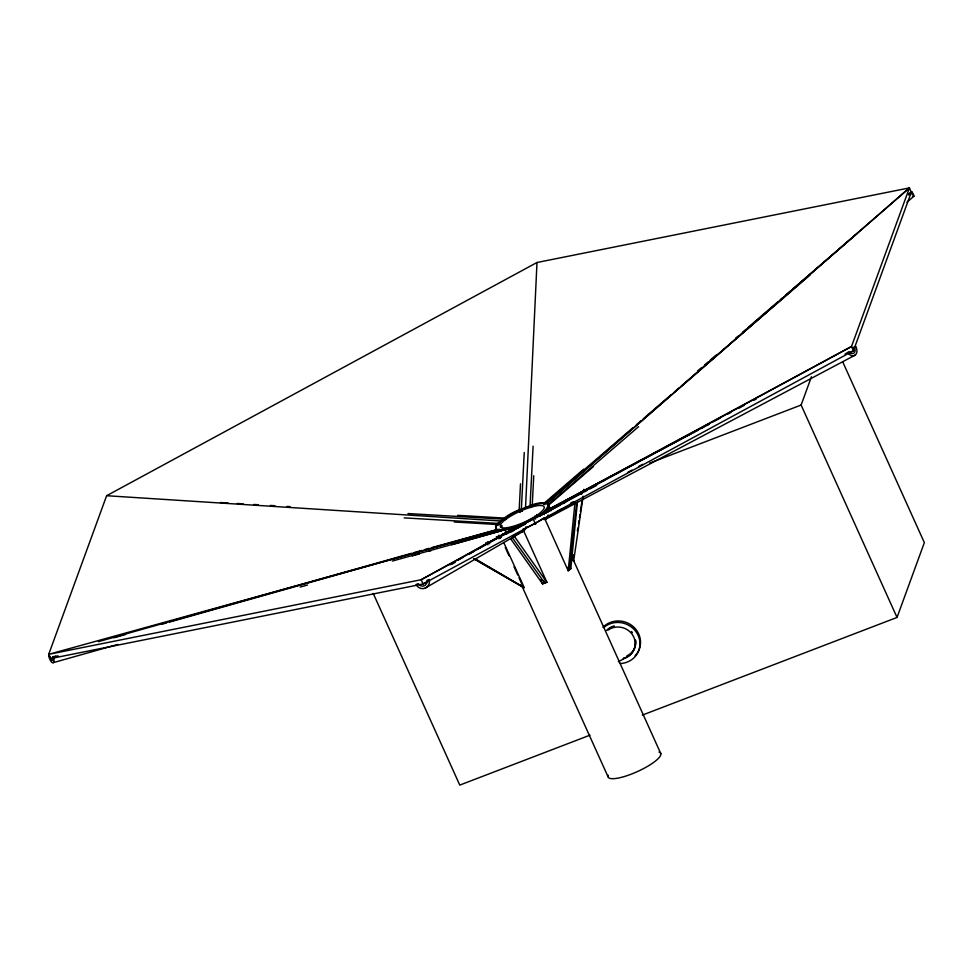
<?xml version="1.0" encoding="UTF-8"?>
<svg xmlns="http://www.w3.org/2000/svg" width="973" height="973" viewBox="0 0 973 973"><rect width="100%" height="100%" fill="white"/><g stroke="black" fill="none" stroke-linecap="round" stroke-linejoin="round"><path stroke-width="1.46" d="M543.238 512.601A29.604 5.424 -37.9 0 0 546.704 503.54L909.414 187.898L851.497 346.51L421.151 579.726L48.711 654.33L497.884 530.005A28.837 7.042 -24.3 0 1 501.168 520.993A29.604 13.537 -19.9 0 1 525.529 507.76L536.987 262.503L909.414 187.898L911.336 192.155L853.418 350.767L423.06 583.97L50.632 658.575L48.711 654.33L106.629 495.719L536.987 262.503M520.275 512.455A7.212 6.252 2.6 0 1 519.12 511.093L520.506 483.776M522.44 511.384A4.804 4.16 2.6 0 1 521.309 510.253L524.24 452.579M530.188 507.626A4.804 4.16 2.6 0 0 530.005 506.921L533.095 446.206M532.389 506.605A7.212 6.252 2.6 0 0 532.195 506.082L533.739 475.724M577.415 502.117L570.798 568.719L568.208 570.798L574.97 502.725L576.734 502.713L569.509 569.764L568.268 567.004M581.684 494.248L582.122 491.243M572.829 560.655L573.669 560.886L583.131 496.194M573.061 559.171L573.742 554.719M577.403 530.942L577.865 527.974M578.546 523.523L579.008 520.555M579.458 517.575L579.92 514.608M580.382 511.64L581.976 501.241M583.35 492.326L583.812 489.358M642.326 715.106L897.033 617.441L801.12 405.036L811.433 376.806M897.033 617.441L924.35 542.63L842.764 361.944M550.256 508.77L549.879 509.572L553.321 506.617M510.545 538.653L542.654 583.97L546.923 582.341L523.401 530.309L513.939 535.795L512.272 537.643L544.783 583.155L543.542 580.407M523.401 530.309L521.735 532.158L425.031 588.203A7.212 7.018 61.2 0 1 416.067 584.505L418.256 583.666A4.804 4.683 61.2 0 0 426.94 580.334L429.142 579.494A7.212 7.018 61.2 0 1 425.031 588.203M909.414 187.898L546.644 503.576A29.604 11.968 -34.6 0 0 525.566 507.736M543.871 504.306A7.212 1.557 48.9 0 1 543.481 503.819L583.727 469.132M697.568 371.017L701.022 368.037M704.464 365.07L707.918 362.09M710.217 360.107L715.97 355.157M735.515 338.312L737.814 336.33M742.411 332.365L745.865 329.385M748.164 327.402L778.059 301.642M780.358 299.66L782.657 297.677M786.111 294.697L790.708 290.732M793.007 288.75L857.395 233.252M543.481 503.819L544.345 504.05L632.888 427.731M636.33 424.763L640.939 420.798M643.238 418.816L670.835 395.026M674.277 392.058L678.874 388.093M681.185 386.111L809.962 275.104M548.346 505.863A4.804 1.046 48.9 0 0 547.75 504.963L638.592 426.661M908.806 193.761L911.105 191.778L911.969 192.009A7.212 1.557 48.9 0 1 912.419 196.023M551.107 510.691L548.614 505.169A28.837 7.006 -24.3 0 0 507.347 516.736A28.837 7.006 -24.3 0 0 510.849 528.461A28.837 7.006 -24.3 0 0 548.65 505.121L593.457 466.529M908.514 194.977L911.969 192.009M906.97 202.226L913.866 196.278M454.257 521.978L498.103 524.556L499.441 523.486A4.804 2.87 -86.3 0 0 499.721 524.143M407.955 513.549L504.719 519.241L506.057 518.171A7.212 4.306 -86.3 0 1 506.167 518.767M581.854 493.25L538.896 516.383L560.375 504.987M546.242 513.063A4.804 3.381 61.6 0 0 545.525 511.068L709.293 423.887M844.978 354.123L848.991 351.618A4.804 3.381 61.6 0 0 853.978 353.041A4.804 3.381 61.6 0 0 854.282 347.385L855.62 346.315A7.212 5.072 61.6 0 1 855.303 355.036L546.546 518.718L544.783 518.731L568.208 570.798M450.037 564.814L455.267 561.786M457.882 560.278L463.112 557.249M468.329 554.221L474.873 550.426M477.475 548.918L494.466 539.066M497.081 537.558L514.96 527.621A4.804 4.683 61.2 0 0 516.006 528.984M452.238 563.975L454.853 562.467M469.217 554.136L474.447 551.107M477.062 549.587L514.96 527.621M498.821 538.689L501.436 537.169M509.268 532.62L525.846 523.45L518.001 527.998M511.47 531.781L514.085 530.273M849.417 352.919L853.418 350.767L851.497 346.51L518.986 525.761L421.151 579.726L423.06 583.97L427.025 581.793M618.293 661.762L626.223 657.456M570.616 503.163L573.292 501.703M627.974 472.246L631.976 470.093M638.653 466.505L642.654 464.328M713.318 421.747L720.032 418.183M728.084 413.914L730.772 412.491M738.823 408.222L744.199 405.376M753.589 400.402L756.276 398.979M852.932 347.738L855.62 346.315M545.525 511.068L698.553 429.932M701.241 428.509L703.929 427.086M706.617 425.663L709.293 424.24M584.542 491.827L587.218 490.392M589.906 488.969L596.619 485.418M563.063 503.564L565.751 502.141M557.882 511.08L561.81 508.988M571.005 504.123L574.946 502.032M544.783 518.731L574.97 502.725M519.12 511.093L521.309 510.253M530.005 506.921L532.195 506.082M600.183 482.085L604.428 480.455M649.709 463.087L801.12 405.036M589.966 735.174L459.779 785.102L373.218 593.384M98.395 641.681L411.494 553.309M414.413 552.482L421.735 550.426M424.654 549.599L429.044 548.358M431.976 547.531L497.215 529.592A4.804 1.557 74.6 0 0 497.872 531.611M113.89 637.789L125.59 634.481M162.163 624.155L166.553 622.915M169.484 622.088L497.215 529.592M58.161 655.851L53.77 657.091A7.212 2.335 74.6 0 1 52.566 662.832A7.212 2.335 74.6 0 1 48.65 655.729L49.514 655.96A4.804 1.557 74.6 0 0 52.08 660.509A4.804 1.557 74.6 0 0 52.919 656.86L55.838 656.033M300.171 587.072L307.492 585.004M392.35 561.056L501.472 530.723A7.212 2.335 74.6 0 1 501.569 531.319M412.224 555.924L419.545 553.856M428.327 551.375L431.246 550.548M451.727 544.771L501.472 530.723M496.266 536.889L500.645 535.649L497.349 537.291M53.369 662.625L117.684 644.467M50.632 658.575L53.564 657.76M457.675 515.325L506.057 518.171M220.482 502.518L228.035 502.956M237.108 503.491L243.153 503.844M253.746 504.476L258.283 504.732M270.372 505.449L274.909 505.717M286.999 506.422L290.027 506.605M404.184 517.879L499.441 523.486M106.629 495.719L501.168 521.017M547.75 504.963L548.614 505.182M503.746 542.496L524.24 587.668L474.629 559.001M52.919 656.86L53.77 657.091M473.547 558.66L523.401 587.437M475.006 558.684L524.24 587.668M485.685 542.812L487.972 544.795M487.424 541.742L489.687 543.725M513.939 535.795L546.923 582.341M505.486 531.453L506.738 534.213M505.267 547.483L509.025 555.753M514.024 566.773L517.782 575.043M519.035 577.792L521.528 583.301M571.674 556.252L660.825 753.686M543.36 512.552L544.308 514.693M532.547 517.514L535.636 524.362M540.793 579.872L542.654 583.97M495.829 528.217L497.069 530.99M521.382 584.834L608.04 776.734M571.82 556.763L573.669 560.886M569.57 565.982L570.798 568.719M534.736 516.164L535.6 519.083M536.755 514.583L537.595 517.466M549.903 508.441A28.837 7.006 -24.3 0 1 550.548 510.606M543.931 517.831A28.837 7.006 -24.3 0 1 523.036 529.154M505.814 534.238A28.837 7.006 -24.3 0 1 503.005 534.493M498.553 529.932A28.837 7.006 -24.3 0 1 499.149 529.081M500.84 527.244A28.837 7.006 -24.3 0 1 501.91 526.271M518.974 525.785A28.837 7.042 -24.3 0 1 497.884 529.993A29.604 8.587 -10.3 0 1 501.083 521.005M519.156 525.663A29.604 2.043 -14.9 0 1 498.091 529.932M508.417 532.815A29.604 2.043 -14.9 0 1 502.518 533.873M549.964 508.49A29.604 5.424 -37.9 0 1 549.794 510.314M497.604 530.82A29.604 8.587 -10.3 0 1 497.994 529.665M501.01 526.539A29.604 8.587 -10.3 0 1 501.946 525.894M855.303 355.036A7.212 5.072 61.6 0 1 847.653 352.7M540.501 515.617A4.804 3.381 61.6 0 1 540.234 515.301M548.2 514.985A7.212 5.072 61.6 0 1 542.253 519.108M547.154 510.545A7.212 5.072 61.6 0 1 547.884 512.382M501.691 534.663A7.212 2.335 74.6 0 1 499.283 535.782M496.875 531.222A7.212 2.335 74.6 0 1 496.352 529.361M500.609 530.504A4.804 1.557 74.6 0 1 500.718 531.27M550.256 507.894A7.212 1.557 48.9 0 1 549.38 509.378M911.105 191.778A4.804 1.046 48.9 0 1 912.2 194.564M544.88 504.695A4.804 1.046 48.9 0 1 544.345 504.05M498.285 525.079A7.212 4.306 -86.3 0 1 498.103 524.556M504.719 519.241A4.804 2.87 -86.3 0 1 504.817 520.044M501.557 525.663A4.804 2.87 -86.3 0 1 500.536 525.189M523.644 524.289A4.804 4.683 61.2 0 1 523.79 525.116M526.089 526.721A7.212 7.018 61.2 0 1 521.163 532.353M513.416 529.567A7.212 7.018 61.2 0 1 513.063 529.02M602.956 627.33A21.625 20.421 20.4 0 1 633.277 626.624A21.625 20.421 20.4 0 1 635.138 655.705M635.697 640.757A16.821 15.884 20.4 0 1 626.782 655.972M606.532 630.48A16.821 15.884 20.4 0 1 614.316 626.016M603.795 627.488A21.625 20.421 20.4 0 1 638.118 635.345A21.625 20.421 20.4 0 1 620.312 663.55M608.198 630.042A16.821 15.884 20.4 0 1 633.35 636.22A16.821 15.884 20.4 0 1 623.219 658.502A16.821 16.383 62.2 0 0 635.381 640.015M608.21 629.422A16.821 16.383 62.2 0 1 613.404 626.393M631.477 631.453A16.821 16.383 62.2 0 1 632.401 632.645M659.025 752.08A28.837 7.03 -24.3 0 1 637.741 771.431A28.837 7.03 -24.3 0 1 608.198 775.274M500.207 537.947L498.967 535.211L500.195 537.887M512.345 526.551A24.033 5.85 -24.3 0 0 544.211 507.091A24.033 5.85 -24.3 0 0 510.107 516.456A24.033 5.85 -24.3 0 0 512.345 526.551"/></g></svg>
